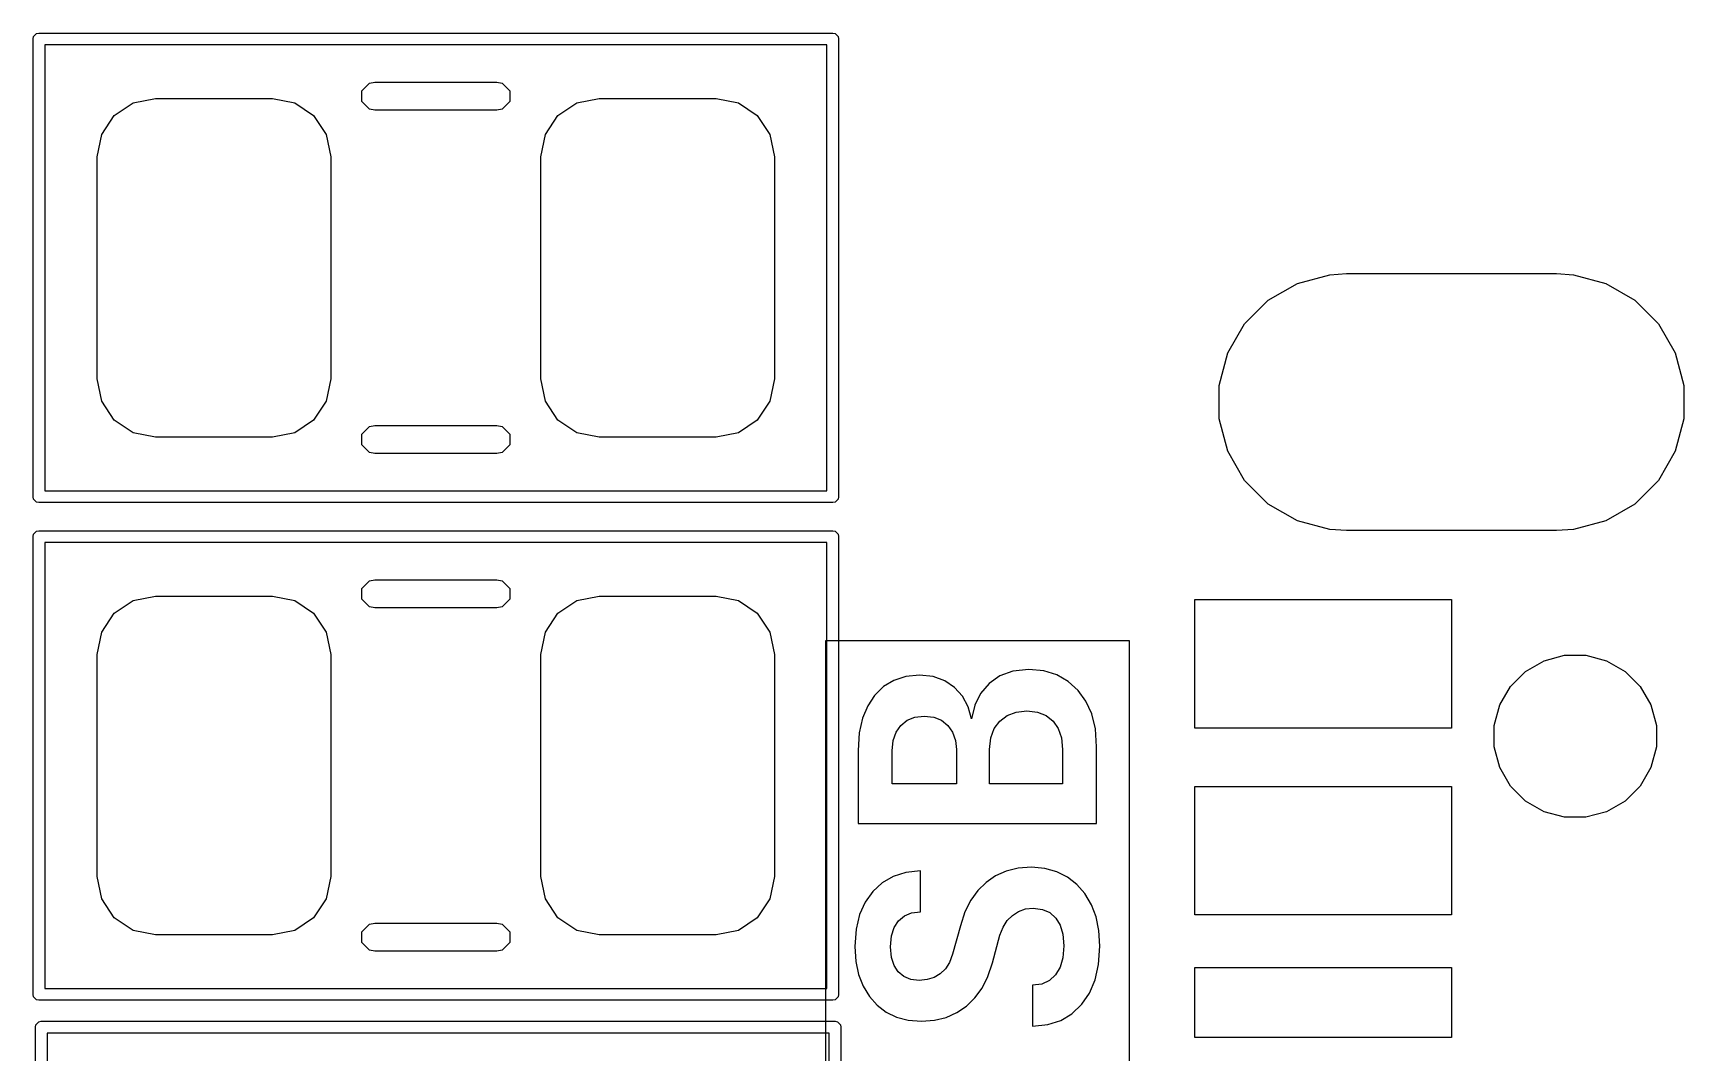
# Model space of a CAD drawing. Extents: x 76 to 193, y -170 to -23.
# Drawn here: x 152.98 to 160.05, y -112.12 to -107.75 of the extents above; entities that cross this region are included whole.
import ezdxf

# ---------------------------------------------------------------- set-up
doc = ezdxf.new("R2010")
doc.units = 0
doc.layers.add('BLACK', color=7, linetype='CONTINUOUS')

msp = doc.modelspace()

# ---------------------------------------------------------------- linework, layer by layer
at = {"layer": 'BLACK', "linetype": 'Continuous'}
for p, q in [((152.994933, -107.752473), (153.0045, -107.75057)), ((153.0045, -107.75057), (156.4045, -107.75057)), ((156.4045, -107.75057), (156.414067, -107.752473)), ((152.9795, -107.77557), (152.981403, -107.766003)), ((152.9795, -109.73557), (152.9795, -107.77557)), ((152.981403, -107.766003), (152.994933, -107.752473)), ((153.0295, -107.80057), (153.0295, -109.71057)), ((156.3795, -107.80057), (153.0295, -107.80057)), ((156.3795, -109.71057), (156.3795, -107.80057)), ((156.414067, -107.752473), (156.427597, -107.766003)), ((156.427597, -107.766003), (156.4295, -107.77557)), ((156.4295, -107.77557), (156.4295, -109.73557)), ((154.420287, -107.965137), (154.443248, -107.96057)), ((154.443248, -107.96057), (154.965752, -107.96057)), ((154.965752, -107.96057), (154.988713, -107.965137)), ((153.408829, -108.0496), (153.5045, -108.03057)), ((153.408829, -108.0496), (153.5045, -108.03057)), ((153.5045, -108.03057), (154.0045, -108.03057)), ((153.5045, -108.03057), (154.0045, -108.03057)), ((154.0045, -108.03057), (154.100171, -108.0496)), ((154.0045, -108.03057), (154.100171, -108.0496)), ((154.387815, -107.997609), (154.420287, -107.965137)), ((154.387815, -108.043531), (154.387815, -107.997609)), ((154.988713, -107.965137), (155.021185, -107.997609)), ((155.021185, -107.997609), (155.021185, -108.043531)), ((155.308829, -108.0496), (155.4045, -108.03057)), ((155.308829, -108.0496), (155.4045, -108.03057)), ((155.4045, -108.03057), (155.9045, -108.03057)), ((155.4045, -108.03057), (155.9045, -108.03057)), ((155.9045, -108.03057), (156.000171, -108.0496)), ((155.9045, -108.03057), (156.000171, -108.0496)), ((153.27353, -108.184899), (153.327723, -108.103793)), ((153.27353, -108.184899), (153.327723, -108.103793)), ((153.327723, -108.103793), (153.408829, -108.0496)), ((153.327723, -108.103793), (153.408829, -108.0496)), ((154.100171, -108.0496), (154.181277, -108.103793)), ((154.100171, -108.0496), (154.181277, -108.103793)), ((154.181277, -108.103793), (154.23547, -108.184899)), ((154.181277, -108.103793), (154.23547, -108.184899)), ((154.420287, -108.076003), (154.387815, -108.043531)), ((154.443248, -108.08057), (154.420287, -108.076003)), ((154.965752, -108.08057), (154.443248, -108.08057)), ((154.988713, -108.076003), (154.965752, -108.08057)), ((155.021185, -108.043531), (154.988713, -108.076003)), ((155.17353, -108.184899), (155.227723, -108.103793)), ((155.17353, -108.184899), (155.227723, -108.103793)), ((155.227723, -108.103793), (155.308829, -108.0496)), ((155.227723, -108.103793), (155.308829, -108.0496)), ((156.000171, -108.0496), (156.081277, -108.103793)), ((156.000171, -108.0496), (156.081277, -108.103793)), ((156.081277, -108.103793), (156.13547, -108.184899)), ((156.081277, -108.103793), (156.13547, -108.184899)), ((153.2545, -108.28057), (153.27353, -108.184899)), ((153.2545, -108.28057), (153.27353, -108.184899)), ((154.23547, -108.184899), (154.2545, -108.28057)), ((154.23547, -108.184899), (154.2545, -108.28057)), ((155.1545, -108.28057), (155.17353, -108.184899)), ((155.1545, -108.28057), (155.17353, -108.184899)), ((156.13547, -108.184899), (156.1545, -108.28057)), ((156.13547, -108.184899), (156.1545, -108.28057)), ((153.2545, -109.23057), (153.2545, -108.28057)), ((153.2545, -109.23057), (153.2545, -108.28057)), ((154.2545, -108.28057), (154.2545, -109.23057)), ((154.2545, -108.28057), (154.2545, -109.23057)), ((155.1545, -109.23057), (155.1545, -108.28057)), ((155.1545, -109.23057), (155.1545, -108.28057)), ((156.1545, -108.28057), (156.1545, -109.23057)), ((156.1545, -108.28057), (156.1545, -109.23057)), ((158.394024, -108.822266), (158.532711, -108.785105)), ((158.394024, -108.822266), (158.532711, -108.785105)), ((158.532711, -108.785105), (158.6045, -108.7804)), ((158.532711, -108.785105), (158.6045, -108.7804)), ((158.6045, -108.7804), (159.5045, -108.7804)), ((158.6045, -108.7804), (159.5045, -108.7804)), ((159.5045, -108.7804), (159.576289, -108.785105)), ((159.5045, -108.7804), (159.576289, -108.785105)), ((159.576289, -108.785105), (159.714976, -108.822266)), ((159.576289, -108.785105), (159.714976, -108.822266)), ((158.269681, -108.894056), (158.394024, -108.822266)), ((158.269681, -108.894056), (158.394024, -108.822266)), ((159.714976, -108.822266), (159.839319, -108.894056)), ((159.714976, -108.822266), (159.839319, -108.894056)), ((158.168156, -108.995581), (158.269681, -108.894056)), ((158.168156, -108.995581), (158.269681, -108.894056)), ((159.839319, -108.894056), (159.940844, -108.995581)), ((159.839319, -108.894056), (159.940844, -108.995581)), ((158.096366, -109.119924), (158.168156, -108.995581)), ((158.096366, -109.119924), (158.168156, -108.995581)), ((159.940844, -108.995581), (160.012634, -109.119924)), ((159.940844, -108.995581), (160.012634, -109.119924)), ((158.059205, -109.258611), (158.096366, -109.119924)), ((158.059205, -109.258611), (158.096366, -109.119924)), ((160.012634, -109.119924), (160.049795, -109.258611)), ((160.012634, -109.119924), (160.049795, -109.258611)), ((153.27353, -109.326241), (153.2545, -109.23057)), ((153.27353, -109.326241), (153.2545, -109.23057)), ((154.2545, -109.23057), (154.23547, -109.326241)), ((154.2545, -109.23057), (154.23547, -109.326241)), ((155.17353, -109.326241), (155.1545, -109.23057)), ((155.17353, -109.326241), (155.1545, -109.23057)), ((156.1545, -109.23057), (156.13547, -109.326241)), ((156.1545, -109.23057), (156.13547, -109.326241)), ((158.059205, -109.402189), (158.059205, -109.258611)), ((158.059205, -109.402189), (158.059205, -109.258611)), ((160.049795, -109.258611), (160.049795, -109.402189)), ((160.049795, -109.258611), (160.049795, -109.402189)), ((153.327723, -109.407347), (153.27353, -109.326241)), ((153.327723, -109.407347), (153.27353, -109.326241)), ((154.23547, -109.326241), (154.181277, -109.407347)), ((154.23547, -109.326241), (154.181277, -109.407347)), ((155.227723, -109.407347), (155.17353, -109.326241)), ((155.227723, -109.407347), (155.17353, -109.326241)), ((156.13547, -109.326241), (156.081277, -109.407347)), ((156.13547, -109.326241), (156.081277, -109.407347)), ((153.408829, -109.46154), (153.327723, -109.407347)), ((153.408829, -109.46154), (153.327723, -109.407347)), ((154.181277, -109.407347), (154.100171, -109.46154)), ((154.181277, -109.407347), (154.100171, -109.46154)), ((154.387815, -109.467609), (154.420287, -109.435137)), ((154.420287, -109.435137), (154.443248, -109.43057)), ((154.443248, -109.43057), (154.965752, -109.43057)), ((154.965752, -109.43057), (154.988713, -109.435137)), ((154.988713, -109.435137), (155.021185, -109.467609)), ((155.308829, -109.46154), (155.227723, -109.407347)), ((155.308829, -109.46154), (155.227723, -109.407347)), ((156.081277, -109.407347), (156.000171, -109.46154)), ((156.081277, -109.407347), (156.000171, -109.46154)), ((158.096366, -109.540876), (158.059205, -109.402189)), ((158.096366, -109.540876), (158.059205, -109.402189)), ((160.049795, -109.402189), (160.012634, -109.540876)), ((160.049795, -109.402189), (160.012634, -109.540876)), ((153.5045, -109.48057), (153.408829, -109.46154)), ((153.5045, -109.48057), (153.408829, -109.46154)), ((154.0045, -109.48057), (153.5045, -109.48057)), ((154.0045, -109.48057), (153.5045, -109.48057)), ((154.100171, -109.46154), (154.0045, -109.48057)), ((154.100171, -109.46154), (154.0045, -109.48057)), ((154.387815, -109.513531), (154.387815, -109.467609)), ((154.420287, -109.546003), (154.387815, -109.513531)), ((155.021185, -109.513531), (154.988713, -109.546003)), ((155.021185, -109.467609), (155.021185, -109.513531)), ((155.4045, -109.48057), (155.308829, -109.46154)), ((155.4045, -109.48057), (155.308829, -109.46154)), ((155.9045, -109.48057), (155.4045, -109.48057)), ((155.9045, -109.48057), (155.4045, -109.48057)), ((156.000171, -109.46154), (155.9045, -109.48057)), ((156.000171, -109.46154), (155.9045, -109.48057)), ((154.443248, -109.55057), (154.420287, -109.546003)), ((154.965752, -109.55057), (154.443248, -109.55057)), ((154.988713, -109.546003), (154.965752, -109.55057)), ((158.168156, -109.665219), (158.096366, -109.540876)), ((158.168156, -109.665219), (158.096366, -109.540876)), ((160.012634, -109.540876), (159.940844, -109.665219)), ((160.012634, -109.540876), (159.940844, -109.665219)), ((153.0295, -109.71057), (156.3795, -109.71057)), ((158.269681, -109.766744), (158.168156, -109.665219)), ((158.269681, -109.766744), (158.168156, -109.665219)), ((159.940844, -109.665219), (159.839319, -109.766744)), ((159.940844, -109.665219), (159.839319, -109.766744)), ((152.981403, -109.745137), (152.9795, -109.73557)), ((152.994933, -109.758667), (152.981403, -109.745137)), ((153.0045, -109.76057), (152.994933, -109.758667)), ((156.4045, -109.76057), (153.0045, -109.76057)), ((156.414067, -109.758667), (156.4045, -109.76057)), ((156.427597, -109.745137), (156.414067, -109.758667)), ((156.4295, -109.73557), (156.427597, -109.745137)), ((158.394024, -109.838534), (158.269681, -109.766744)), ((158.394024, -109.838534), (158.269681, -109.766744)), ((159.839319, -109.766744), (159.714976, -109.838534)), ((159.839319, -109.766744), (159.714976, -109.838534)), ((158.532711, -109.875695), (158.394024, -109.838534)), ((158.532711, -109.875695), (158.394024, -109.838534)), ((159.714976, -109.838534), (159.576289, -109.875695)), ((159.714976, -109.838534), (159.576289, -109.875695)), ((152.9795, -109.90557), (152.981403, -109.896003)), ((152.9795, -111.86557), (152.9795, -109.90557)), ((152.981403, -109.896003), (152.994933, -109.882473)), ((152.994933, -109.882473), (153.0045, -109.88057)), ((153.0045, -109.88057), (156.4045, -109.88057)), ((153.0295, -109.93057), (153.0295, -111.84057)), ((156.3795, -109.93057), (153.0295, -109.93057)), ((156.3795, -111.84057), (156.3795, -109.93057)), ((156.4045, -109.88057), (156.414067, -109.882473)), ((156.414067, -109.882473), (156.427597, -109.896003)), ((156.427597, -109.896003), (156.4295, -109.90557)), ((156.4295, -109.90557), (156.4295, -111.86557)), ((158.6045, -109.8804), (158.532711, -109.875695)), ((158.6045, -109.8804), (158.532711, -109.875695)), ((159.5045, -109.8804), (158.6045, -109.8804)), ((159.5045, -109.8804), (158.6045, -109.8804)), ((159.576289, -109.875695), (159.5045, -109.8804)), ((159.576289, -109.875695), (159.5045, -109.8804)), ((154.387815, -110.127609), (154.420287, -110.095137)), ((154.387815, -110.173531), (154.387815, -110.127609)), ((154.420287, -110.095137), (154.443248, -110.09057)), ((154.443248, -110.09057), (154.965752, -110.09057)), ((154.965752, -110.09057), (154.988713, -110.095137)), ((154.988713, -110.095137), (155.021185, -110.127609)), ((155.021185, -110.127609), (155.021185, -110.173531)), ((153.327723, -110.233793), (153.408829, -110.1796)), ((153.327723, -110.233793), (153.408829, -110.1796)), ((153.408829, -110.1796), (153.5045, -110.16057)), ((153.408829, -110.1796), (153.5045, -110.16057)), ((153.5045, -110.16057), (154.0045, -110.16057)), ((153.5045, -110.16057), (154.0045, -110.16057)), ((154.0045, -110.16057), (154.100171, -110.1796)), ((154.0045, -110.16057), (154.100171, -110.1796)), ((154.100171, -110.1796), (154.181277, -110.233793)), ((154.100171, -110.1796), (154.181277, -110.233793)), ((154.420287, -110.206003), (154.387815, -110.173531)), ((154.443248, -110.21057), (154.420287, -110.206003)), ((154.965752, -110.21057), (154.443248, -110.21057)), ((154.988713, -110.206003), (154.965752, -110.21057)), ((155.021185, -110.173531), (154.988713, -110.206003)), ((155.227723, -110.233793), (155.308829, -110.1796)), ((155.227723, -110.233793), (155.308829, -110.1796)), ((155.308829, -110.1796), (155.4045, -110.16057)), ((155.308829, -110.1796), (155.4045, -110.16057)), ((155.4045, -110.16057), (155.9045, -110.16057)), ((155.4045, -110.16057), (155.9045, -110.16057)), ((155.9045, -110.16057), (156.000171, -110.1796)), ((155.9045, -110.16057), (156.000171, -110.1796)), ((156.000171, -110.1796), (156.081277, -110.233793)), ((156.000171, -110.1796), (156.081277, -110.233793)), ((157.9545, -110.7254), (157.9545, -110.1754)), ((157.9545, -110.1754), (159.0545, -110.1754)), ((157.9545, -110.7254), (157.9545, -110.1754)), ((157.9545, -110.1754), (159.0545, -110.1754)), ((159.0545, -110.1754), (159.0545, -110.7254)), ((159.0545, -110.1754), (159.0545, -110.7254)), ((153.27353, -110.314899), (153.327723, -110.233793)), ((153.27353, -110.314899), (153.327723, -110.233793)), ((154.181277, -110.233793), (154.23547, -110.314899)), ((154.181277, -110.233793), (154.23547, -110.314899)), ((155.17353, -110.314899), (155.227723, -110.233793)), ((155.17353, -110.314899), (155.227723, -110.233793)), ((156.081277, -110.233793), (156.13547, -110.314899)), ((156.081277, -110.233793), (156.13547, -110.314899)), ((153.2545, -110.41057), (153.27353, -110.314899)), ((153.2545, -110.41057), (153.27353, -110.314899)), ((154.23547, -110.314899), (154.2545, -110.41057)), ((154.23547, -110.314899), (154.2545, -110.41057)), ((155.1545, -110.41057), (155.17353, -110.314899)), ((155.1545, -110.41057), (155.17353, -110.314899)), ((156.13547, -110.314899), (156.1545, -110.41057)), ((156.13547, -110.314899), (156.1545, -110.41057)), ((156.374215, -118.002229), (156.374215, -110.350144)), ((156.374215, -110.350144), (157.673482, -110.350144)), ((157.673482, -110.350144), (157.673482, -118.002229)), ((153.2545, -111.36057), (153.2545, -110.41057)), ((153.2545, -111.36057), (153.2545, -110.41057)), ((154.2545, -110.41057), (154.2545, -111.36057)), ((154.2545, -110.41057), (154.2545, -111.36057)), ((155.1545, -111.36057), (155.1545, -110.41057)), ((155.1545, -111.36057), (155.1545, -110.41057)), ((156.1545, -110.41057), (156.1545, -111.36057)), ((156.1545, -110.41057), (156.1545, -111.36057)), ((159.371433, -110.482726), (159.450561, -110.437042)), ((159.450561, -110.437042), (159.538816, -110.413394)), ((159.538816, -110.413394), (159.630184, -110.413394)), ((159.630184, -110.413394), (159.718439, -110.437042)), ((159.718439, -110.437042), (159.797567, -110.482726)), ((156.716978, -110.504701), (156.666197, -110.521136)), ((156.776248, -110.498957), (156.716978, -110.504701)), ((156.83486, -110.505133), (156.776248, -110.498957)), ((156.8841, -110.522725), (156.83486, -110.505133)), ((157.11921, -110.502349), (157.073552, -110.534617)), ((157.174927, -110.482287), (157.11921, -110.502349)), ((157.243484, -110.475144), (157.174927, -110.482287)), ((157.308549, -110.481069), (157.243484, -110.475144)), ((157.364491, -110.498007), (157.308549, -110.481069)), ((157.413064, -110.525465), (157.364491, -110.498007)), ((159.306826, -110.547333), (159.371433, -110.482726)), ((159.797567, -110.482726), (159.862174, -110.547333)), ((156.622195, -110.547895), (156.583845, -110.585725)), ((156.666197, -110.521136), (156.622195, -110.547895)), ((156.925968, -110.551409), (156.8841, -110.522725)), ((156.959976, -110.589466), (156.925968, -110.551409)), ((157.037129, -110.577612), (157.012274, -110.627675)), ((157.073552, -110.534617), (157.037129, -110.577612)), ((157.455487, -110.563987), (157.413064, -110.525465)), ((157.488872, -110.610315), (157.455487, -110.563987)), ((159.261142, -110.626461), (159.306826, -110.547333)), ((159.862174, -110.547333), (159.907858, -110.626461)), ((156.554192, -110.630535), (156.532175, -110.683543)), ((156.583845, -110.585725), (156.554192, -110.630535)), ((156.984117, -110.634023), (156.959976, -110.589466)), ((156.998692, -110.686414), (156.984117, -110.634023)), ((157.012274, -110.627675), (156.998692, -110.686414)), ((157.51345, -110.664857), (157.488872, -110.610315)), ((159.237494, -110.714716), (159.261142, -110.626461)), ((159.907858, -110.626461), (159.931506, -110.714716)), ((156.532175, -110.683543), (156.518179, -110.746294)), ((156.67581, -110.742369), (156.69577, -110.713708)), ((156.69577, -110.713708), (156.722782, -110.691892)), ((156.722782, -110.691892), (156.755553, -110.67855)), ((156.755553, -110.67855), (156.795787, -110.673835)), ((156.795787, -110.673835), (156.836909, -110.678657)), ((156.836909, -110.678657), (156.870132, -110.692259)), ((156.870132, -110.692259), (156.89727, -110.714441)), ((156.89727, -110.714441), (156.917315, -110.743488)), ((157.095826, -110.727433), (157.119714, -110.695512)), ((157.119714, -110.695512), (157.15148, -110.671367)), ((157.15148, -110.671367), (157.189361, -110.656615)), ((157.189361, -110.656615), (157.235119, -110.651426)), ((157.235119, -110.651426), (157.280763, -110.656676)), ((157.280763, -110.656676), (157.317629, -110.671464)), ((157.317629, -110.671464), (157.347715, -110.695512)), ((157.347715, -110.695512), (157.36997, -110.727218)), ((157.528986, -110.729188), (157.51345, -110.664857)), ((159.237494, -110.806084), (159.237494, -110.714716)), ((159.931506, -110.714716), (159.931506, -110.806084)), ((156.518179, -110.746294), (156.513198, -110.820686)), ((156.658706, -110.823495), (156.663235, -110.778287)), ((156.663235, -110.778287), (156.67581, -110.742369)), ((156.917315, -110.743488), (156.929851, -110.779227)), ((156.929851, -110.779227), (156.933629, -110.816534)), ((157.075628, -110.816534), (157.08095, -110.767038)), ((157.08095, -110.767038), (157.095826, -110.727433)), ((157.36997, -110.727218), (157.383961, -110.766821)), ((157.383961, -110.766821), (157.388992, -110.816534)), ((157.5345, -110.805299), (157.528986, -110.729188)), ((159.0545, -110.7254), (157.9545, -110.7254)), ((159.0545, -110.7254), (157.9545, -110.7254)), ((156.513198, -110.820686), (156.513198, -110.823495)), ((156.513198, -110.823495), (156.513198, -111.134111)), ((156.658706, -110.963446), (156.658706, -110.823495)), ((156.933629, -110.816534), (156.934334, -110.823495)), ((156.934334, -110.823495), (156.934334, -110.963446)), ((157.075628, -110.963446), (157.075628, -110.816534)), ((157.388992, -110.816534), (157.388992, -110.963446)), ((157.5345, -111.134111), (157.5345, -110.805299)), ((159.261142, -110.894339), (159.237494, -110.806084)), ((159.931506, -110.806084), (159.907858, -110.894339)), ((159.306826, -110.973467), (159.261142, -110.894339)), ((159.907858, -110.894339), (159.862174, -110.973467)), ((156.934334, -110.963446), (156.658706, -110.963446)), ((157.388992, -110.963446), (157.075628, -110.963446)), ((157.9545, -111.5254), (157.9545, -110.9754)), ((157.9545, -110.9754), (159.0545, -110.9754)), ((157.9545, -111.5254), (157.9545, -110.9754)), ((157.9545, -110.9754), (159.0545, -110.9754)), ((159.0545, -110.9754), (159.0545, -111.5254)), ((159.0545, -110.9754), (159.0545, -111.5254)), ((159.371433, -111.038074), (159.306826, -110.973467)), ((159.862174, -110.973467), (159.797567, -111.038074)), ((159.450561, -111.083758), (159.371433, -111.038074)), ((159.797567, -111.038074), (159.718439, -111.083758)), ((156.513198, -111.134111), (157.5345, -111.134111)), ((159.538816, -111.107406), (159.450561, -111.083758)), ((159.630184, -111.107406), (159.538816, -111.107406)), ((159.718439, -111.083758), (159.630184, -111.107406)), ((156.717493, -111.34318), (156.6634, -111.360142)), ((156.7804, -111.336772), (156.717493, -111.34318)), ((156.7804, -111.511649), (156.7804, -111.336772)), ((157.147647, -111.338013), (157.102028, -111.358009)), ((157.198661, -111.325669), (157.147647, -111.338013)), ((157.256124, -111.321384), (157.198661, -111.325669)), ((157.312698, -111.326232), (157.256124, -111.321384)), ((157.363396, -111.340304), (157.312698, -111.326232)), ((157.409325, -111.363394), (157.363396, -111.340304)), ((153.27353, -111.456241), (153.2545, -111.36057)), ((153.27353, -111.456241), (153.2545, -111.36057)), ((154.2545, -111.36057), (154.23547, -111.456241)), ((154.2545, -111.36057), (154.23547, -111.456241)), ((155.17353, -111.456241), (155.1545, -111.36057)), ((155.17353, -111.456241), (155.1545, -111.36057)), ((156.1545, -111.36057), (156.13547, -111.456241)), ((156.1545, -111.36057), (156.13547, -111.456241)), ((156.57548, -111.424943), (156.543265, -111.470108)), ((156.616449, -111.387216), (156.57548, -111.424943)), ((156.6634, -111.360142), (156.616449, -111.387216)), ((157.025569, -111.420205), (156.995442, -111.461974)), ((157.060974, -111.385742), (157.025569, -111.420205)), ((157.102028, -111.358009), (157.060974, -111.385742)), ((157.449932, -111.394847), (157.409325, -111.363394)), ((157.48409, -111.433933), (157.449932, -111.394847)), ((153.327723, -111.537347), (153.27353, -111.456241)), ((153.327723, -111.537347), (153.27353, -111.456241)), ((154.23547, -111.456241), (154.181277, -111.537347)), ((154.23547, -111.456241), (154.181277, -111.537347)), ((155.227723, -111.537347), (155.17353, -111.456241)), ((155.227723, -111.537347), (155.17353, -111.456241)), ((156.13547, -111.456241), (156.081277, -111.537347)), ((156.13547, -111.456241), (156.081277, -111.537347)), ((156.543265, -111.470108), (156.519538, -111.523244)), ((156.995442, -111.461974), (156.970527, -111.512061)), ((157.229666, -111.499782), (157.263085, -111.496262)), ((157.263085, -111.496262), (157.302097, -111.50126)), ((157.512151, -111.481608), (157.48409, -111.433933)), ((157.531886, -111.533585), (157.512151, -111.481608)), ((153.408829, -111.59154), (153.327723, -111.537347)), ((153.408829, -111.59154), (153.327723, -111.537347)), ((154.181277, -111.537347), (154.100171, -111.59154)), ((154.181277, -111.537347), (154.100171, -111.59154)), ((154.387815, -111.597609), (154.420287, -111.565137)), ((154.420287, -111.565137), (154.443248, -111.56057)), ((154.443248, -111.56057), (154.965752, -111.56057)), ((154.965752, -111.56057), (154.988713, -111.565137)), ((154.988713, -111.565137), (155.021185, -111.597609)), ((155.308829, -111.59154), (155.227723, -111.537347)), ((155.308829, -111.59154), (155.227723, -111.537347)), ((156.081277, -111.537347), (156.000171, -111.59154)), ((156.081277, -111.537347), (156.000171, -111.59154)), ((156.519538, -111.523244), (156.504538, -111.585869)), ((156.667739, -111.578868), (156.686, -111.55085)), ((156.686, -111.55085), (156.71119, -111.529393)), ((156.71119, -111.529393), (156.74208, -111.516289)), ((156.74208, -111.516289), (156.7804, -111.511649)), ((156.970527, -111.512061), (156.951125, -111.571794)), ((157.133574, -111.577735), (157.151304, -111.549631)), ((157.151304, -111.549631), (157.17357, -111.527037)), ((157.17357, -111.527037), (157.200116, -111.510022)), ((157.200116, -111.510022), (157.229666, -111.499782)), ((157.302097, -111.50126), (157.333688, -111.515455)), ((157.333688, -111.515455), (157.359622, -111.538944)), ((157.359622, -111.538944), (157.37827, -111.569238)), ((157.37827, -111.569238), (157.390247, -111.607885)), ((157.544188, -111.592189), (157.531886, -111.533585)), ((159.0545, -111.5254), (157.9545, -111.5254)), ((159.0545, -111.5254), (157.9545, -111.5254)), ((153.5045, -111.61057), (153.408829, -111.59154)), ((153.5045, -111.61057), (153.408829, -111.59154)), ((154.0045, -111.61057), (153.5045, -111.61057)), ((154.0045, -111.61057), (153.5045, -111.61057)), ((154.100171, -111.59154), (154.0045, -111.61057)), ((154.100171, -111.59154), (154.0045, -111.61057)), ((154.387815, -111.643531), (154.387815, -111.597609)), ((155.021185, -111.597609), (155.021185, -111.643531)), ((155.4045, -111.61057), (155.308829, -111.59154)), ((155.4045, -111.61057), (155.308829, -111.59154)), ((155.9045, -111.61057), (155.4045, -111.61057)), ((155.9045, -111.61057), (155.4045, -111.61057)), ((156.000171, -111.59154), (155.9045, -111.61057)), ((156.000171, -111.59154), (155.9045, -111.61057)), ((156.504538, -111.585869), (156.499215, -111.659905)), ((156.651745, -111.661309), (156.656021, -111.614931)), ((156.656021, -111.614931), (156.667739, -111.578868)), ((156.951125, -111.571794), (156.917542, -111.693488)), ((157.088207, -111.72988), (157.120386, -111.612339)), ((157.120386, -111.612339), (157.133574, -111.577735)), ((157.390247, -111.607885), (157.394609, -111.657157)), ((157.548482, -111.658561), (157.544188, -111.592189)), ((154.420287, -111.676003), (154.387815, -111.643531)), ((154.443248, -111.68057), (154.420287, -111.676003)), ((154.965752, -111.68057), (154.443248, -111.68057)), ((154.988713, -111.676003), (154.965752, -111.68057)), ((155.021185, -111.643531), (154.988713, -111.676003)), ((156.499215, -111.659905), (156.503385, -111.724446)), ((156.655889, -111.706865), (156.651745, -111.661309)), ((156.667164, -111.741742), (156.655889, -111.706865)), ((156.917542, -111.693488), (156.904328, -111.728106)), ((157.390184, -111.708275), (157.377986, -111.74882)), ((157.394609, -111.657157), (157.390184, -111.708275)), ((157.543048, -111.736974), (157.548482, -111.658561)), ((156.503385, -111.724446), (156.515264, -111.780696)), ((156.515264, -111.780696), (156.534203, -111.829898)), ((156.684595, -111.768349), (156.667164, -111.741742)), ((156.708706, -111.788626), (156.684595, -111.768349)), ((156.865091, -111.776775), (156.839045, -111.792467)), ((156.886823, -111.755472), (156.865091, -111.776775)), ((156.904328, -111.728106), (156.886823, -111.755472)), ((157.068846, -111.788839), (157.088207, -111.72988)), ((157.35895, -111.780988), (157.332328, -111.806079)), ((157.377986, -111.74882), (157.35895, -111.780988)), ((157.527742, -111.803357), (157.543048, -111.736974)), ((157.9545, -112.0504), (157.9545, -111.7504)), ((157.9545, -111.7504), (159.0545, -111.7504)), ((157.9545, -112.0504), (157.9545, -111.7504)), ((157.9545, -111.7504), (159.0545, -111.7504)), ((159.0545, -111.7504), (159.0545, -112.0504)), ((159.0545, -111.7504), (159.0545, -112.0504)), ((153.0295, -111.84057), (156.3795, -111.84057)), ((156.534203, -111.829898), (156.561182, -111.874814)), ((156.738242, -111.801022), (156.708706, -111.788626)), ((156.774843, -111.805412), (156.738242, -111.801022)), ((156.809277, -111.802069), (156.774843, -111.805412)), ((156.839045, -111.792467), (156.809277, -111.802069)), ((157.013504, -111.880444), (157.043858, -111.838614)), ((157.043858, -111.838614), (157.068846, -111.788839)), ((157.300038, -111.821136), (157.260276, -111.826417)), ((157.260276, -111.826417), (157.260276, -112.001295)), ((157.332328, -111.806079), (157.300038, -111.821136)), ((157.503576, -111.85969), (157.527742, -111.803357)), ((152.981403, -111.875137), (152.9795, -111.86557)), ((152.994933, -111.888667), (152.981403, -111.875137)), ((153.0045, -111.89057), (152.994933, -111.888667)), ((156.4045, -111.89057), (153.0045, -111.89057)), ((156.414067, -111.888667), (156.4045, -111.89057)), ((156.427597, -111.875137), (156.414067, -111.888667)), ((156.4295, -111.86557), (156.427597, -111.875137)), ((156.561182, -111.874814), (156.594166, -111.911604)), ((156.594166, -111.911604), (156.633549, -111.94115)), ((156.936199, -111.943443), (156.977687, -111.915261)), ((156.977687, -111.915261), (157.013504, -111.880444)), ((157.428914, -111.947797), (157.470874, -111.907567)), ((157.470874, -111.907567), (157.503576, -111.85969)), ((152.991403, -111.996003), (153.004933, -111.982473)), ((153.004933, -111.982473), (153.0145, -111.98057)), ((153.0145, -111.98057), (156.4145, -111.98057)), ((156.4145, -111.98057), (156.424067, -111.982473)), ((156.424067, -111.982473), (156.437597, -111.996003)), ((156.633549, -111.94115), (156.677949, -111.962533)), ((156.677949, -111.962533), (156.72791, -111.975711)), ((156.72791, -111.975711), (156.784613, -111.98029)), ((156.784613, -111.98029), (156.840518, -111.976016)), ((156.840518, -111.976016), (156.890727, -111.963632)), ((156.890727, -111.963632), (156.936199, -111.943443)), ((157.325115, -111.994534), (157.38073, -111.97656)), ((157.38073, -111.97656), (157.428914, -111.947797)), ((152.9895, -112.00557), (152.991403, -111.996003)), ((152.9895, -113.96557), (152.9895, -112.00557)), ((153.0395, -112.03057), (153.0395, -113.94057)), ((156.3895, -112.03057), (153.0395, -112.03057)), ((156.3895, -113.94057), (156.3895, -112.03057)), ((156.437597, -111.996003), (156.4395, -112.00557)), ((156.4395, -112.00557), (156.4395, -113.96557)), ((157.260276, -112.001295), (157.325115, -111.994534)), ((159.0545, -112.0504), (157.9545, -112.0504)), ((159.0545, -112.0504), (157.9545, -112.0504))]:
    msp.add_line(p, q, dxfattribs=at)

doc.saveas('drawing.dxf')
